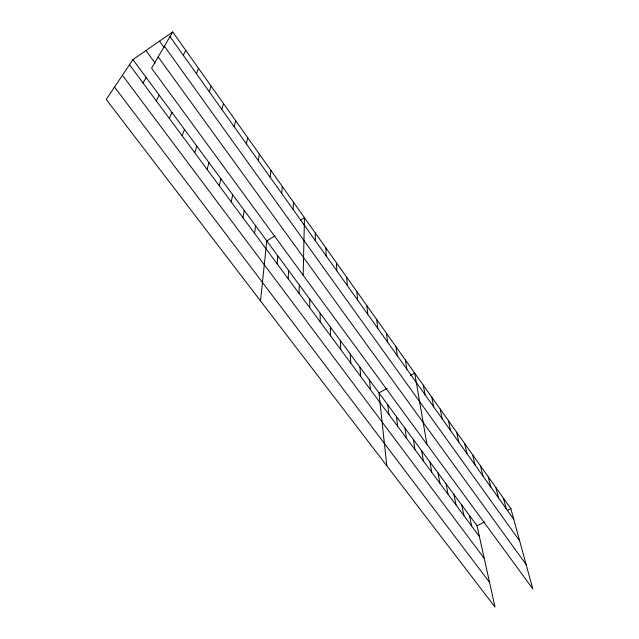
<?xml version="1.0" encoding="UTF-8"?>
<svg xmlns="http://www.w3.org/2000/svg" width="639" height="639" viewBox="0 0 639 639"><rect width="100%" height="100%" fill="white"/><g stroke="black" fill="none" stroke-linecap="round" stroke-linejoin="round"><path stroke-width="0.96" d="M309.723 307.734L309.795 299.188M303.166 275.241L304.46 217.683L300.29 220.255M299.044 293.341L299.292 284.962M293.093 209.456L293.461 202.18M288.197 278.708L288.628 270.513M277.166 263.843L277.789 255.84M281.711 193.473L282.278 186.412M260.504 300.873L266.782 240.927L275.018 235.847M270.137 177.227L270.912 170.389M254.578 233.387L255.6 225.767M258.372 160.693L259.362 154.095M243.004 217.779L244.234 210.367M246.398 143.887L247.612 137.529M231.23 201.908L232.676 194.711M234.217 126.778L235.655 120.683M219.265 185.773L220.934 178.8M207.092 169.359L208.993 162.625M221.821 109.381L223.506 103.542M194.711 152.665L196.852 146.171M209.209 91.673L211.142 86.113M182.123 135.684L184.503 129.445M196.373 73.645L198.553 68.373M169.311 118.415L171.939 112.432M183.305 55.297L185.757 50.321M156.275 100.834L159.167 95.123M143 82.942L146.171 77.511M172.722 31.95L151.595 68.213L532.774 588.862L510.841 508.652L172.722 31.95L132.944 59.595L106.226 99.452L495.001 607.05L477.021 525.753L132.944 59.595M387.33 388.264L378.967 392.905L386.795 465.767M410.43 375.42L414.671 373.064L426.94 444.305M477.021 525.753L484.697 521.871M507.382 510.401L510.841 508.652M114.533 87.064L489.538 582.353M122.416 75.298L484.25 558.422M129.493 64.731L479.402 536.536M145.964 50.545L155.125 63.109M158.168 56.935L526.105 564.477M164.407 46.224L519.651 540.866M159.494 41.144L164.047 47.478M170.006 36.615L513.748 519.283M503.396 498.164L506.216 508.708M495.864 487.533L498.58 497.989M488.22 476.766L490.848 487.134M480.488 465.855L483.012 476.127M472.644 454.8L475.065 464.968M464.697 443.594L467.013 453.666M456.637 432.236L458.85 442.196M469.425 515.465L471.718 526.169M448.474 420.726L450.567 430.574M461.741 505.05L463.93 515.673M440.199 409.056L442.18 418.793M453.946 494.498L456.038 505.026M431.804 397.226L433.665 406.843M446.054 483.803L448.043 494.243M423.298 385.229L425.031 394.718M438.058 472.964L439.936 483.316M429.959 461.989L431.716 472.237M421.74 450.862L423.393 461.015M405.398 359.997L406.875 369.222M413.417 439.584L414.951 449.632M395.988 346.729L397.322 355.811M404.982 428.154L406.396 438.09M386.435 333.262L387.625 342.192M396.428 416.564L397.722 426.389M387.761 404.822L388.919 414.527M376.738 319.588L377.777 328.358M366.89 305.706L367.768 314.316M369.526 380.117L370.412 389.574M356.889 291.608L357.608 300.042M359.941 367.129L360.676 376.451M346.737 277.286L347.289 285.553M350.212 353.95L350.795 363.128M340.339 340.571L340.763 349.597M336.418 262.741L336.793 270.824M330.315 326.992L330.579 335.858M325.93 247.956L326.138 255.856M320.131 313.198L320.227 321.912M315.283 232.939L315.307 240.639"/></g></svg>
